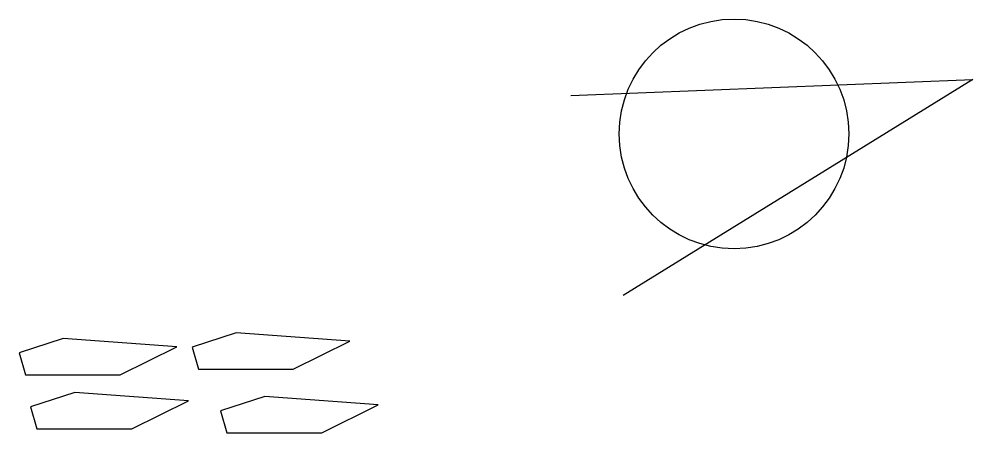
# Model space of a CAD drawing. Header units: inches. Extents: x 6.1 to 34.7, y 0.5 to 12.9.
import ezdxf

# ---------------------------------------------------------------- set-up
doc = ezdxf.new("R2010")
doc.units = ezdxf.units.IN
doc.header["$MEASUREMENT"] = 0

msp = doc.modelspace()

# ---------------------------------------------------------------- linework, layer by layer
for points in [[(22.62, 10.647), (34.665, 11.129), (24.182, 4.657)], [(11.266, 3.113), (11.454, 2.45), (14.299, 2.45), (15.99, 3.29), (12.587, 3.541), (11.266, 3.113)], [(6.082, 2.939), (6.27, 2.277), (9.115, 2.277), (10.806, 3.117), (7.403, 3.367), (6.082, 2.939)], [(6.429, 1.324), (6.617, 0.661), (9.462, 0.661), (11.154, 1.501), (7.75, 1.752), (6.429, 1.324)], [(12.121, 1.204), (12.309, 0.541), (15.154, 0.541), (16.845, 1.381), (13.442, 1.631), (12.121, 1.204)]]:
    msp.add_lwpolyline(points)
msp.add_circle((27.506, 9.5), 3.441)

doc.saveas('drawing.dxf')
